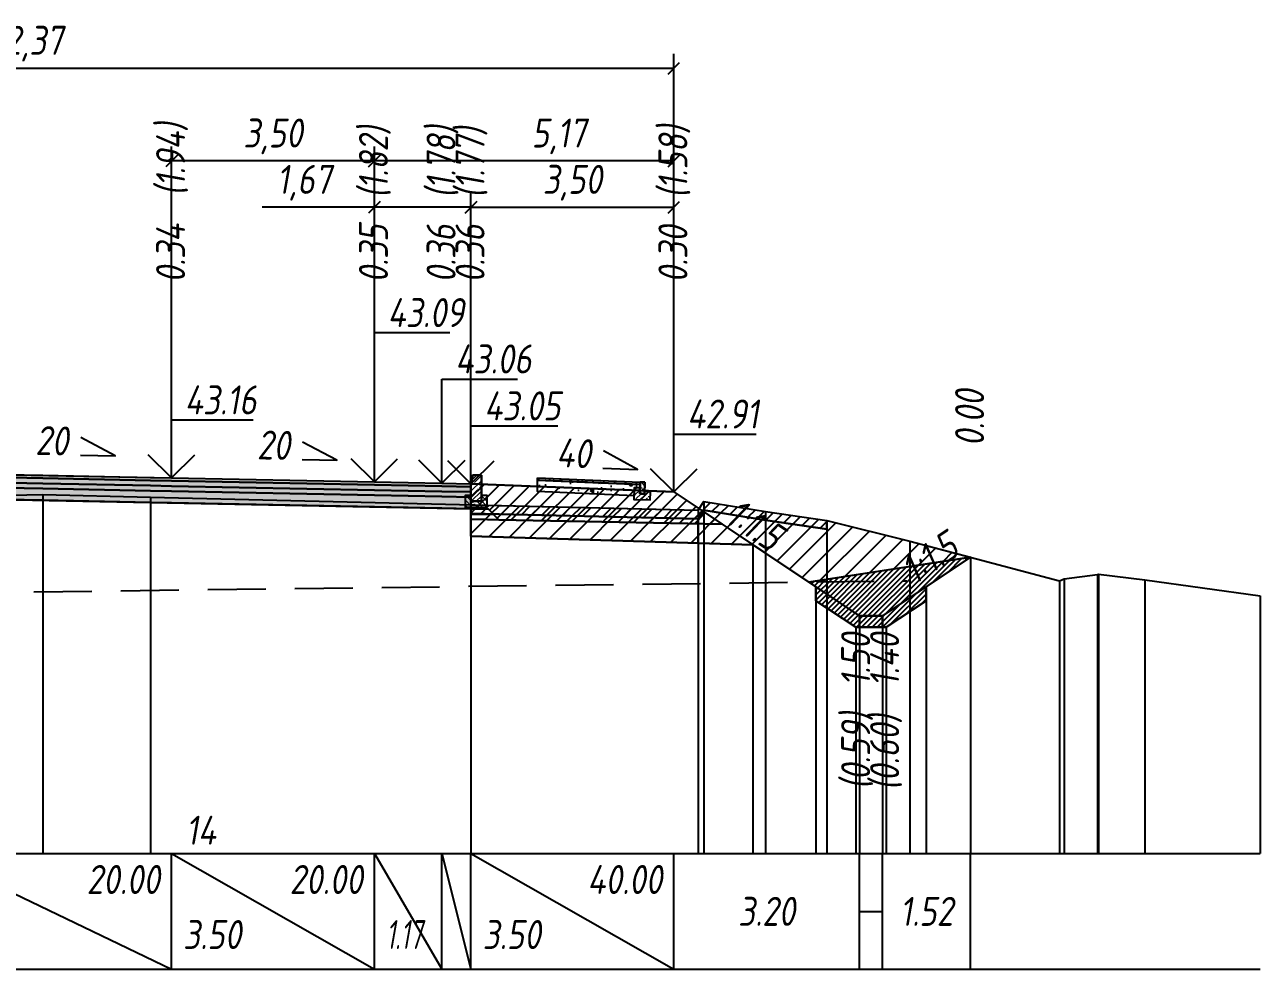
# Model space of a CAD drawing. Extents: x -717 to 1451, y -133302 to 233.
# Drawn here: x -212.3 to -105.7, y -113213.6 to -113132.1 of the extents above; entities that cross this region are included whole.
import ezdxf
from ezdxf.enums import TextEntityAlignment as Align

# ---------------------------------------------------------------- set-up
doc = ezdxf.new("R2010")
doc.units = 0
doc.linetypes.add('штриховая', pattern=[0.75, 0.5, -0.25])
for name, color, linetype in [('Интерполированный поперечник', 2, 'Continuous'), ('КОД_399', 252, 'Continuous'), ('Код_514', 1, 'Continuous'), ('Контур_0', 7, 'Continuous'), ('Контур_2521', 7, 'Continuous'), ('Контур_2564', 7, 'Continuous'), ('Контур_2660', 7, 'Continuous'), ('Контур_2665', 7, 'Continuous'), ('Контур_400', 7, 'Continuous'), ('Контур_508', 7, 'Continuous'), ('Контур_512', 7, 'Continuous'), ('Контур_513', 7, 'Continuous'), ('Контур_818', 7, 'Continuous'), ('Красный поперечник', 1, 'Continuous'), ('Объём_2501', 7, 'Continuous'), ('Объём_2564', 7, 'Continuous'), ('Объём_2650', 7, 'Continuous'), ('Объём_2660', 7, 'Continuous'), ('Объём_2661', 7, 'Continuous'), ('Объём_2663', 7, 'Continuous'), ('Объём_2664', 7, 'Continuous'), ('Объём_2665', 7, 'Continuous'), ('Объём_2666', 7, 'Continuous'), ('Откосы', 7, 'Continuous'), ('Отметки покрытия', 7, 'Continuous'), ('Рабочие отметки', 7, 'Continuous'), ('Рабочие отметки доп.', 7, 'Continuous'), ('Слои выравнивания', 7, 'Continuous'), ('Таблица', 7, 'Continuous'), ('Уклоны проезжей части', 7, 'Continuous'), ('Черный поперечник', 3, 'Continuous')]:
    doc.layers.add(name, color=color, linetype=linetype)
for name, color, linetype, true_color in [('Контур_2540', 2, 'Continuous', 0xffff00), ('Контур_2560', 2, 'Continuous', 0xffff00), ('Контур_2561', 7, 'Continuous', 0xff8040), ('Контур_2562', 3, 'Continuous', 0x00ff00), ('Контур_2563', 7, 'Continuous', 0xff8000), ('Контур_2570', 7, 'Continuous', 0x80ff00), ('Контур_2583', 3, 'Continuous', 0x00ff00), ('Контур_2584', 3, 'Continuous', 0x00ff00), ('Контур_2725', 7, 'Continuous', 0x323232), ('Контур_2736', 4, 'Continuous', 0x00ffff), ('Контур_2737', 4, 'Continuous', 0x00ffff), ('Контур_2738', 4, 'Continuous', 0x00ffff), ('Контур_2739', 4, 'Continuous', 0x00ffff), ('Контур_2741', 4, 'Continuous', 0x00ffff), ('Контур_2742', 4, 'Continuous', 0x00ffff), ('Контур_2743', 4, 'Continuous', 0x00ffff), ('Контур_2744', 7, 'Continuous', 0xa4ffff), ('Контур_2745', 7, 'Continuous', 0xa4ffff), ('Контур_2747', 4, 'Continuous', 0x00ffff), ('Контур_2748', 4, 'Continuous', 0x00ffff), ('Контур_2749', 4, 'Continuous', 0x00ffff), ('Контур_2750', 4, 'Continuous', 0x00ffff), ('Контур_2751', 4, 'Continuous', 0x00ffff), ('Контур_2752', 4, 'Continuous', 0x00ffff), ('Контур_2760', 7, 'Continuous', 0x323232), ('Контур_2761', 7, 'Continuous', 0x323232), ('Контур_2762', 7, 'Continuous', 0x323232), ('Контур_2763', 7, 'Continuous', 0x323232), ('Контур_402', 7, 'Continuous', 0xff6464), ('Контур_703', 4, 'Continuous', 0x00ffff), ('Контур_705', 4, 'Continuous', 0x00ffff), ('Контур_707', 4, 'Continuous', 0x00ffff), ('Контур_720', 131, 'Continuous', 0xaaffff), ('Объём_2520', 7, 'Continuous', 0x80ffff), ('Объём_2540', 2, 'Continuous', 0xffff00), ('Объём_2560', 2, 'Continuous', 0xffff00), ('Объём_2561', 7, 'Continuous', 0xff8040), ('Объём_2562', 3, 'Continuous', 0x00ff00), ('Объём_2563', 7, 'Continuous', 0xff8000), ('Объём_2570', 7, 'Continuous', 0x80ff00), ('Объём_2583', 3, 'Continuous', 0x00ff00), ('Объём_2584', 3, 'Continuous', 0x00ff00), ('Объём_2593', 3, 'Continuous', 0x00ff00), ('Объём_2597', 3, 'Continuous', 0x00ff00), ('Объём_2600', 7, 'Continuous', 0x808000), ('Объём_2620', 2, 'Continuous', 0xffff00), ('Объём_2746', 2, 'Continuous', 0xffff00)]:
    doc.layers.add(name, color=color, linetype=linetype, true_color=true_color)
doc.styles.get("Standard").update_dxf_attribs({"font": 'txt', "height": 2.5})
doc.styles.add('М', font='romand.shx', dxfattribs={"width": 0.8, "oblique": 10, "height": 2.5})
doc.dimstyles.new('ISO-25', dxfattribs={"dimtxt": 2.5, "dimasz": 2.5, "dimexe": 1.25, "dimexo": 0.625, "dimtad": 1, "dimtxsty": 'Standard', "dimcen": 2.5, "dimadec": 0, "dimazin": 0, "dimtfac": 1, "dimtmove": 0, "dimatfit": 3, "dimfxl": 1, "dimarcsym": 0})

# ---------------------------------------------------------------- blocks, each defined once
blk = doc.blocks.new('_Oblique')
at = {"color": 0, "linetype": 'ByBlock', "lineweight": -2}
blk.add_line((-0.5, -0.5), (0.5, 0.5), dxfattribs=at)
blk = doc.blocks.new('*D2328')
at = {"color": 0, "lineweight": -2, "transparency": 16777216}
for p, q in [((-173.84, -113171.19), (-173.84, -113146.64)), ((-156.34, -113171.89), (-156.34, -113146.64)), ((-173.84, -113147.89), (-156.34, -113147.89))]:
    blk.add_line(p, q, dxfattribs=at)
at = {"layer": 'Defpoints', "color": 0, "transparency": 16777216}
for p in [(-156.34, -113147.89), (-173.84, -113171.82), (-156.34, -113172.52)]:
    blk.add_point(p, dxfattribs=at)
at = {"color": 0, "lineweight": -2, "transparency": 16777216, "rotation": 180}
blk.add_blockref('_Oblique', (-173.84, -113147.89), dxfattribs=at)
at = {"color": 0, "lineweight": -2, "transparency": 16777216}
blk.add_blockref('_Oblique', (-156.34, -113147.89), dxfattribs=at)
at = {"color": 0, "transparency": 16777216, "insert": (-165.09, -113145.77), "char_height": 2.5, "width": 9.5833, "attachment_point": 5, "style": 'М'}
blk.add_mtext('3,50', dxfattribs=at)
blk = doc.blocks.new('*D2330')
at = {"color": 0, "lineweight": -2, "transparency": 16777216}
for p, q in [((-182.17, -113171.03), (-182.17, -113146.64)), ((-173.84, -113171.19), (-173.84, -113146.64)), ((-182.17, -113147.89), (-191.85, -113147.89)), ((-173.84, -113147.89), (-182.17, -113147.89))]:
    blk.add_line(p, q, dxfattribs=at)
at = {"layer": 'Defpoints', "color": 0, "transparency": 16777216}
for p in [(-173.84, -113147.89), (-182.17, -113171.65), (-173.84, -113171.82)]:
    blk.add_point(p, dxfattribs=at)
at = {"color": 0, "lineweight": -2, "transparency": 16777216, "rotation": 180}
blk.add_blockref('_Oblique', (-182.17, -113147.89), dxfattribs=at)
at = {"color": 0, "lineweight": -2, "transparency": 16777216}
blk.add_blockref('_Oblique', (-173.84, -113147.89), dxfattribs=at)
at = {"color": 0, "transparency": 16777216, "insert": (-188.22, -113145.77), "char_height": 2.5, "width": 9.1667, "attachment_point": 5, "style": 'М'}
blk.add_mtext('1,67', dxfattribs=at)
blk = doc.blocks.new('*D2332')
at = {"color": 0, "lineweight": -2, "transparency": 16777216}
for p, q in [((-199.67, -113170.68), (-199.67, -113142.64)), ((-182.17, -113171.03), (-182.17, -113142.64)), ((-182.17, -113143.89), (-199.67, -113143.89))]:
    blk.add_line(p, q, dxfattribs=at)
at = {"layer": 'Defpoints', "color": 0, "transparency": 16777216}
for p in [(-199.67, -113143.89), (-199.67, -113171.3), (-182.17, -113171.65)]:
    blk.add_point(p, dxfattribs=at)
at = {"color": 0, "lineweight": -2, "transparency": 16777216, "rotation": 180}
blk.add_blockref('_Oblique', (-199.67, -113143.89), dxfattribs=at)
at = {"color": 0, "lineweight": -2, "transparency": 16777216}
blk.add_blockref('_Oblique', (-182.17, -113143.89), dxfattribs=at)
at = {"color": 0, "transparency": 16777216, "insert": (-190.92, -113141.77), "char_height": 2.5, "width": 9.5833, "attachment_point": 5, "style": 'М'}
blk.add_mtext('3,50', dxfattribs=at)
blk = doc.blocks.new('*D2333')
at = {"color": 0, "lineweight": -2, "transparency": 16777216}
for p, q in [((-182.17, -113171.03), (-182.17, -113142.64)), ((-156.34, -113171.89), (-156.34, -113142.64)), ((-156.34, -113143.89), (-182.17, -113143.89))]:
    blk.add_line(p, q, dxfattribs=at)
at = {"layer": 'Defpoints', "color": 0, "transparency": 16777216}
for p in [(-182.17, -113143.89), (-182.17, -113171.65), (-156.34, -113172.52)]:
    blk.add_point(p, dxfattribs=at)
at = {"color": 0, "lineweight": -2, "transparency": 16777216, "rotation": 180}
blk.add_blockref('_Oblique', (-182.17, -113143.89), dxfattribs=at)
at = {"color": 0, "lineweight": -2, "transparency": 16777216}
blk.add_blockref('_Oblique', (-156.34, -113143.89), dxfattribs=at)
at = {"color": 0, "transparency": 16777216, "insert": (-166.25, -113141.77), "char_height": 2.5, "width": 9.1667, "attachment_point": 5, "style": 'М'}
blk.add_mtext('5,17', dxfattribs=at)
blk = doc.blocks.new('*D2335')
at = {"color": 0, "lineweight": -2, "transparency": 16777216}
for p, q in [((-268.17, -113171.36), (-268.17, -113134.64)), ((-156.34, -113171.89), (-156.34, -113134.64)), ((-268.17, -113135.89), (-156.34, -113135.89))]:
    blk.add_line(p, q, dxfattribs=at)
at = {"layer": 'Defpoints', "color": 0, "transparency": 16777216}
for p in [(-156.34, -113135.89), (-268.17, -113171.98), (-156.34, -113172.52)]:
    blk.add_point(p, dxfattribs=at)
at = {"color": 0, "lineweight": -2, "transparency": 16777216, "rotation": 180}
blk.add_blockref('_Oblique', (-268.17, -113135.89), dxfattribs=at)
at = {"color": 0, "lineweight": -2, "transparency": 16777216}
blk.add_blockref('_Oblique', (-156.34, -113135.89), dxfattribs=at)
at = {"color": 0, "transparency": 16777216, "insert": (-212.26, -113133.77), "char_height": 2.5, "width": 12.5, "attachment_point": 5, "style": 'М'}
blk.add_mtext('22,37', dxfattribs=at)
blk = doc.blocks.new('Тротуар1')
at = {"linetype": 'Continuous', "lineweight": 13}
h = blk.add_hatch(dxfattribs=at)
h.set_pattern_fill('ANSI35', scale=5, angle=90)
h.set_pattern_definition([(135, (-1541.6927, -4801.9416), (-0.88388348, -0.88388348), []), (135, (-1541.6927, -4801.0577), (-0.88388348, -0.88388348), [1.5625, -0.3125, 0, -0.3125])])
h.paths.add_polyline_path([(-16.72, -1.24), (-17.72, -1.24), (-17.72, -2.24), (-18.52, -2.24), (-18.52, -1.85), (-19.52, -1.89), (-19.52, -3.24), (-16.72, -3.24)])
h = blk.add_hatch(dxfattribs=at)
h.set_pattern_fill('ANSI35', scale=5)
h.set_pattern_definition([(45, (-1541.6927, -4800.4416), (-0.88388348, 0.88388348), []), (45, (-1540.8088, -4800.4416), (-0.88388348, 0.88388348), [1.5625, -0.3125, 0, -0.3125])])
h.paths.add_polyline_path([(-17.72, -0.24), (-18.52, -0.24), (-18.52, -2.24), (-17.72, -2.24)])
at = {"linetype": 'Continuous'}
h = blk.add_hatch(dxfattribs=at)
h.set_pattern_fill('ANSI31', color=256, scale=15, angle=45, style=0)
h.set_pattern_definition([(90, (-1932.1888, -4954.235), (-1.875, 3e-16), [])])
h.paths.add_polyline_path([(0, 0), (-17.72, -0.24), (-17.71, -0.63), (-11.04, -0.58), (0, -0.4)])
at = {"layer": 'КОД_399'}
h = blk.add_hatch(dxfattribs=at)
h.set_pattern_fill('AR-CONC', scale=0.7, angle=45, style=0)
h.set_pattern_definition([(95, (-1932.189, -4954.235), (3.860864, 3.2396496), [0.525, -5.775]), (40, (-1932.189, -4954.235), (-4.409945, 3.036377), [0.42, -4.62]), (145.45144, (-1931.867, -4953.965), (-0.549081, 6.2760265), [0.4461813, -4.907995]), (91.1842, (-1933.179, -4953.245), (6.101854, 4.4632964), [0.7875, -8.6625]), (141.63564, (-1932.67, -4952.873), (-0.1953, 9.447982), [0.669272, -7.361996]), (36.18416, (-1933.179, -4953.245), (-0.1953, 9.447982), [0.63, -6.93]), (66, (-1932.4363, -4952.9975), (4.947401, 0.9616773), [0.525, -5.775]), (11, (-1932.4363, -4952.9975), (-2.38496, 4.793659), [0.42, -4.62]), (116.45144, (-1932.024, -4952.9174), (2.562441, 5.7553363), [0.4461813, -4.907995]), (82.5, (-1932.1888, -4954.235), (-1.5875523, 1.7079287), [0, -4.564, 0, -4.69, 0, -4.6375]), (52.5, (-1932.1888, -4954.235), (-0.6501106, 3.2543661), [0, -2.674, 0, -4.459, 0, -1.7675]), (12.5, (-1933.2926, -4955.3388), (2.7539272, 2.5306453), [0, -1.75, 0, -5.46, 0, -7.245]), (2.5, (-1933.7876, -4955.8337), (2.3911299, 3.3821186), [0, -2.275, 0, -3.626, 0, -5.145])])
h.paths.add_polyline_path([(0, -0.4), (-17.71, -0.63), (-17.72, -1.24), (-16.71, -1.24), (-16.72, -2.62), (-0.07, -2.41)])
at = {"linetype": 'Continuous'}
blk.add_lwpolyline([(-17.72, -1.24), (-16.72, -1.24), (-16.72, -3.24), (-19.52, -3.24), (-19.52, -1.89), (-18.52, -1.85)], dxfattribs=at)
at = {"color": 7, "lineweight": 30}
for points in [[(-18.52, -0.24), (-18.52, -2.24), (-17.72, -2.24), (-17.72, -0.24), (-18.52, -0.24)], [(-8.6, -0.53), (0, -0.4)]]:
    blk.add_lwpolyline(points, dxfattribs=at)
for points in [[(0, 0), (-17.72, -0.24), (-17.72, -0.63), (0, -0.4)], [(0, -0.4), (-17.71, -0.63), (-17.72, -1.24), (-16.71, -1.24), (-16.72, -2.62), (-0.07, -2.39)]]:
    blk.add_lwpolyline(points, close=True)
blk = doc.blocks.new('БР100.30.18')
at = {"linetype": 'Continuous', "lineweight": 13}
h = blk.add_hatch(dxfattribs=at)
h.set_pattern_fill('ANSI35', scale=5)
h.set_pattern_definition([(45, (-1504.996, -4799.2297), (-0.88388348, 0.88388348), []), (45, (-1504.1121, -4799.2297), (-0.88388348, 0.88388348), [1.5625, -0.3125, 0, -0.3125])])
h.paths.add_polyline_path([(0.3, 3.47), (1.8, 3.47), (1.8, -1.03), (0, -1.03), (0, 1.97)])
h = blk.add_hatch(dxfattribs=at)
h.set_pattern_fill('ANSI35', scale=5, angle=90)
h.set_pattern_definition([(135, (-1504.996, -4800.7297), (-0.88388348, -0.88388348), []), (135, (-1504.996, -4799.8458), (-0.88388348, -0.88388348), [1.5625, -0.3125, 0, -0.3125])])
h.paths.add_polyline_path([(-1, -0.03), (0, -0.03), (0, -1.03), (1.8, -1.03), (1.8, -0.03), (2.8, -0.03), (2.8, -2.03), (-1, -2.03)])
at = {"color": 7, "lineweight": 30}
blk.add_lwpolyline([(1.8, -1.03), (0, -1.03), (0, 1.97), (0.3, 3.47), (1.8, 3.47)], close=True, dxfattribs=at)
at = {"linetype": 'Continuous'}
blk.add_lwpolyline([(0, -0.03), (-1, -0.03), (-1, -2.03), (2.8, -2.03), (2.8, -0.03), (1.8, -0.03)], dxfattribs=at)

msp = doc.modelspace()

# ---------------------------------------------------------------- hatches: boundary and pattern name
at = {"layer": 'Объём_2563'}
h = msp.add_hatch(dxfattribs=at)
h.set_pattern_fill('ANSI31', color=256, scale=0.3)
h.set_pattern_definition([(45, (-402.3918, 39.3591), (-0.673519209, 0.673519209), [])])
h.paths.add_polyline_path([(-171.423, -113174.854), (-172.341, -113173.935), (-173.841, -113173.905), (-173.841, -113171.755), (-156.341, -113172.455), (-152.166, -113175.239)])
at = {"layer": 'Объём_2570'}
h = msp.add_hatch(dxfattribs=at)
h.set_pattern_fill('ANSI31', color=256, scale=0.2)
h.set_pattern_definition([(45, (-402.3918, 39.35914), (-0.449012806, 0.449012806), [])])
h.paths.add_polyline_path([(-148.424, -113174.879), (-153.748, -113174.028), (-154.248, -113174.778), (-173.841, -113174.31), (-173.841, -113173.56), (-154.248, -113174.028), (-153.748, -113173.278), (-148.424, -113174.129), (-143.138, -113174.924), (-143.138, -113175.674)])
at = {"layer": 'Объём_2600'}
h = msp.add_hatch(dxfattribs=at)
h.set_pattern_fill('ANSI31', color=6, scale=0.4)
h.set_pattern_definition([(45, (-402.3918, 39.3591), (-0.898025612, 0.898025612), [])])
h.paths.add_polyline_path([(-154.248, -113174.778), (-153.748, -113174.028), (-148.424, -113174.879), (-143.138, -113175.674), (-143.138, -113174.924), (-135.981, -113176.694), (-130.748, -113178.078), (-144.69, -113180.223), (-149.523, -113177.001), (-173.841, -113176.271), (-173.841, -113174.31)])
at = {"layer": 'Объём_2620'}
h = msp.add_hatch(dxfattribs=at)
h.set_pattern_fill('ANSI31', color=2, scale=0.1)
h.set_pattern_definition([(45, (-402.3918, 39.35914), (-0.224506403, 0.224506403), [])])
h.paths.add_polyline_path([(-142.567, -113179.896), (-130.748, -113178.078), (-134.578, -113180.631), (-134.578, -113181.833), (-138.025, -113184.131), (-140.631, -113184.131), (-144.078, -113181.833), (-144.078, -113180.631), (-144.69, -113180.223)])
at = {"layer": 'Слои выравнивания'}
for color, points in [(2, [(-220.425, -113170.824), (-210.774, -113171.017), (-201.489, -113171.202), (-199.675, -113171.239), (-182.175, -113171.589), (-176.341, -113171.705), (-173.841, -113171.755), (-173.841, -113172.005), (-176.341, -113171.955), (-182.175, -113171.839), (-199.675, -113171.489), (-201.489, -113171.452), (-210.774, -113171.267), (-220.425, -113171.074)]), (3, [(-220.425, -113171.074), (-210.774, -113171.267), (-201.489, -113171.452), (-199.675, -113171.489), (-182.175, -113171.839), (-176.341, -113171.955), (-173.841, -113172.005), (-173.841, -113172.455), (-176.341, -113172.405), (-182.175, -113172.289), (-199.675, -113171.939), (-201.489, -113171.902), (-210.774, -113171.717), (-220.425, -113171.524)]), (4, [(-220.425, -113171.524), (-210.774, -113171.717), (-201.489, -113171.902), (-199.675, -113171.939), (-182.175, -113172.289), (-176.341, -113172.405), (-173.841, -113172.455), (-173.841, -113172.905), (-176.341, -113172.855), (-182.175, -113172.739), (-199.675, -113172.389), (-201.489, -113172.352), (-210.774, -113172.167), (-220.425, -113171.974)]), (5, [(-220.425, -113171.974), (-210.774, -113172.167), (-201.489, -113172.352), (-199.675, -113172.389), (-182.175, -113172.739), (-176.341, -113172.855), (-173.841, -113172.905), (-173.841, -113173.905), (-176.341, -113173.855), (-182.175, -113173.739), (-199.675, -113173.389), (-201.489, -113173.352), (-210.774, -113173.167), (-220.425, -113172.974)])]:
    msp.add_hatch(color=color, dxfattribs=at).paths.add_polyline_path(points)

# ---------------------------------------------------------------- linework, layer by layer
at = {"layer": 'Интерполированный поперечник', "linetype": 'штриховая', "ltscale": 10, "flags": 128}
msp.add_lwpolyline([(-279.036, -113181.924), (-136.229, -113180.116)], dxfattribs=at)
at = {"layer": 'Код_514'}
for p, q in [((-220.425, -113203.641), (-199.675, -113213.641)), ((-199.675, -113213.641), (-199.675, -113203.641)), ((-199.675, -113203.641), (-182.175, -113213.641)), ((-182.175, -113213.641), (-182.175, -113203.641)), ((-182.175, -113203.641), (-176.341, -113213.641)), ((-176.341, -113213.641), (-176.341, -113203.641)), ((-176.341, -113203.641), (-173.841, -113213.641)), ((-173.841, -113213.641), (-173.841, -113203.641)), ((-173.841, -113203.641), (-156.341, -113213.641)), ((-156.341, -113213.641), (-156.341, -113203.641)), ((-140.328, -113213.641), (-140.328, -113203.641)), ((-138.328, -113213.641), (-138.328, -113203.641)), ((-130.748, -113213.641), (-130.748, -113203.641)), ((-140.328, -113208.641), (-138.328, -113208.641))]:
    msp.add_line(p, q, dxfattribs=at)
at = {"layer": 'Контур_0', "flags": 128}
for points in [[(-156.341, -113172.455), (-144.69, -113180.223), (-144.69, -113180.223), (-144.69, -113180.223), (-144.69, -113180.223), (-144.69, -113180.223), (-144.69, -113180.223), (-144.69, -113180.223), (-144.69, -113180.223), (-144.69, -113180.223), (-144.69, -113180.223), (-144.69, -113180.223), (-144.69, -113180.223), (-144.69, -113180.223), (-144.69, -113180.223), (-140.328, -113183.131)], [(-156.341, -113172.455), (-144.69, -113180.223), (-144.69, -113180.223), (-144.69, -113180.223), (-144.69, -113180.223), (-144.69, -113180.223), (-144.69, -113180.223), (-144.69, -113180.223), (-144.69, -113180.223), (-144.69, -113180.223), (-144.69, -113180.223), (-144.69, -113180.223), (-144.69, -113180.223), (-144.69, -113180.223), (-144.69, -113180.223), (-140.328, -113183.131), (-138.328, -113183.131), (-130.748, -113178.078), (-130.748, -113178.078), (-130.748, -113178.078), (-130.748, -113178.078), (-130.748, -113178.078), (-130.748, -113178.078), (-130.748, -113178.078), (-130.748, -113178.078), (-130.748, -113178.078), (-130.748, -113178.078), (-130.748, -113178.078), (-130.748, -113178.078), (-130.748, -113178.078)], [(-173.841, -113174.805), (-173.841, -113173.905), (-172.341, -113173.935), (-171.423, -113174.854), (-173.841, -113174.805), (-173.841, -113174.805)], [(-173.841, -113173.905), (-172.341, -113173.935), (-171.423, -113174.854), (-152.166, -113175.239)]]:
    msp.add_lwpolyline(points, dxfattribs=at)
at = {"layer": 'Контур_2521', "color": 250, "flags": 128}
msp.add_lwpolyline([(-173.841, -113174.355), (-171.882, -113174.394)], dxfattribs=at)
at = {"layer": 'Контур_2540', "flags": 128}
msp.add_lwpolyline([(-173.841, -113174.805), (-152.166, -113175.239), (-149.523, -113177.001), (-173.841, -113176.271), (-173.841, -113174.805), (-173.841, -113174.805)], dxfattribs=at)
at = {"layer": 'Контур_2560', "flags": 128}
msp.add_lwpolyline([(-173.841, -113171.755), (-156.341, -113172.455), (-156.341, -113172.455), (-156.341, -113172.455)], dxfattribs=at)
at = {"layer": 'Контур_2561', "flags": 128}
msp.add_lwpolyline([(-173.841, -113171.755), (-173.841, -113171.755), (-156.341, -113172.455), (-156.341, -113172.455), (-173.841, -113171.755)], dxfattribs=at)
at = {"layer": 'Контур_2562', "flags": 128}
msp.add_lwpolyline([(-156.341, -113172.455), (-156.341, -113172.455), (-156.341, -113172.455), (-156.341, -113172.455), (-156.341, -113172.455)], dxfattribs=at)
at = {"layer": 'Контур_2563', "flags": 128}
msp.add_lwpolyline([(-171.423, -113174.854), (-172.341, -113173.935), (-173.841, -113173.905), (-173.841, -113171.755), (-156.341, -113172.455), (-152.166, -113175.239), (-171.423, -113174.854), (-171.423, -113174.854)], dxfattribs=at)
at = {"layer": 'Контур_2564', "flags": 128}
msp.add_lwpolyline([(-173.841, -113171.755), (-156.341, -113172.455)], dxfattribs=at)
at = {"layer": 'Контур_2570', "flags": 128}
msp.add_lwpolyline([(-173.841, -113174.31), (-154.248, -113174.778), (-153.748, -113174.028), (-148.424, -113174.879), (-143.138, -113175.674), (-143.138, -113174.924), (-135.981, -113176.694), (-123.069, -113180.108), (-122.656, -113179.938), (-119.788, -113179.581), (-119.712, -113179.551), (-115.705, -113180.028), (-105.748, -113181.424)], dxfattribs=at)
at = {"layer": 'Контур_2583', "flags": 128}
for points in [[(-140.328, -113183.131), (-144.078, -113180.631), (-144.078, -113181.833), (-140.631, -113184.131), (-140.328, -113184.131), (-140.328, -113183.131)], [(-134.578, -113181.833), (-134.578, -113180.631), (-138.328, -113183.131), (-138.328, -113184.131), (-138.025, -113184.131), (-134.578, -113181.833)]]:
    msp.add_lwpolyline(points, dxfattribs=at)
at = {"layer": 'Контур_2584', "flags": 128}
msp.add_lwpolyline([(-140.328, -113183.131), (-140.328, -113184.131), (-138.328, -113184.131), (-138.328, -113183.131), (-140.328, -113183.131)], dxfattribs=at)
at = {"layer": 'Контур_2660', "flags": 128}
msp.add_lwpolyline([(-173.841, -113176.271), (-149.523, -113177.001)], dxfattribs=at)
at = {"layer": 'Контур_2665', "flags": 128}
msp.add_lwpolyline([(-156.341, -113172.455), (-156.341, -113172.455)], dxfattribs=at)
at = {"layer": 'Контур_2725', "flags": 128}
msp.add_lwpolyline([(-261.097, -113173.837), (-258.675, -113173.789), (-255.849, -113173.732), (-255.849, -113173.692), (-252.302, -113173.611), (-241.175, -113173.389), (-220.425, -113172.974), (-210.774, -113173.167), (-201.489, -113173.352), (-199.675, -113173.389), (-182.175, -113173.739), (-176.341, -113173.855), (-173.841, -113173.905)], dxfattribs=at)
at = {"layer": 'Контур_2736', "flags": 128}
for points in [[(-156.341, -113172.455), (-144.69, -113180.223)], [(-144.69, -113180.223), (-140.328, -113183.131)]]:
    msp.add_lwpolyline(points, dxfattribs=at)
at = {"layer": 'Контур_2737', "flags": 128}
msp.add_lwpolyline([(-144.69, -113180.223), (-144.69, -113180.223)], dxfattribs=at)
at = {"layer": 'Контур_2738', "flags": 128}
msp.add_lwpolyline([(-144.69, -113180.223), (-144.69, -113180.223)], dxfattribs=at)
at = {"layer": 'Контур_2739', "flags": 128}
msp.add_lwpolyline([(-144.69, -113180.223), (-144.69, -113180.223)], dxfattribs=at)
at = {"layer": 'Контур_2741', "flags": 128}
msp.add_lwpolyline([(-130.748, -113178.078), (-130.748, -113178.078)], dxfattribs=at)
at = {"layer": 'Контур_2742', "flags": 128}
msp.add_lwpolyline([(-130.748, -113178.078), (-130.748, -113178.078)], dxfattribs=at)
at = {"layer": 'Контур_2743', "flags": 128}
msp.add_lwpolyline([(-130.748, -113178.078), (-130.748, -113178.078)], dxfattribs=at)
at = {"layer": 'Контур_2744', "flags": 128}
msp.add_lwpolyline([(-130.748, -113178.078), (-130.748, -113178.078)], dxfattribs=at)
msp.add_lwpolyline([(-130.748, -113178.078), (-130.748, -113178.078)], dxfattribs=at)
msp.add_lwpolyline([(-130.748, -113178.078), (-130.748, -113178.078)], dxfattribs=at)
msp.add_lwpolyline([(-130.748, -113178.078), (-130.748, -113178.078)], dxfattribs=at)
msp.add_lwpolyline([(-130.748, -113178.078), (-130.748, -113178.078)], dxfattribs=at)
msp.add_lwpolyline([(-130.748, -113178.078), (-130.748, -113178.078)], dxfattribs=at)
at = {"layer": 'Контур_2745', "flags": 128}
msp.add_lwpolyline([(-144.69, -113180.223), (-144.69, -113180.223)], dxfattribs=at)
msp.add_lwpolyline([(-144.69, -113180.223), (-144.69, -113180.223)], dxfattribs=at)
msp.add_lwpolyline([(-144.69, -113180.223), (-144.69, -113180.223)], dxfattribs=at)
msp.add_lwpolyline([(-144.69, -113180.223), (-144.69, -113180.223)], dxfattribs=at)
msp.add_lwpolyline([(-144.69, -113180.223), (-144.69, -113180.223)], dxfattribs=at)
msp.add_lwpolyline([(-144.69, -113180.223), (-144.69, -113180.223)], dxfattribs=at)
at = {"layer": 'Контур_2747', "flags": 128}
msp.add_lwpolyline([(-144.69, -113180.223), (-144.69, -113180.223)], dxfattribs=at)
at = {"layer": 'Контур_2748', "flags": 128}
msp.add_lwpolyline([(-144.69, -113180.223), (-144.69, -113180.223)], dxfattribs=at)
at = {"layer": 'Контур_2749', "flags": 128}
msp.add_lwpolyline([(-144.69, -113180.223), (-144.69, -113180.223)], dxfattribs=at)
at = {"layer": 'Контур_2750', "flags": 128}
msp.add_lwpolyline([(-130.748, -113178.078), (-130.748, -113178.078)], dxfattribs=at)
at = {"layer": 'Контур_2751', "flags": 128}
msp.add_lwpolyline([(-130.748, -113178.078), (-130.748, -113178.078)], dxfattribs=at)
at = {"layer": 'Контур_2752', "flags": 128}
msp.add_lwpolyline([(-130.748, -113178.078), (-130.748, -113178.078)], dxfattribs=at)
at = {"layer": 'Контур_2760', "flags": 128}
msp.add_lwpolyline([(-261.097, -113171.637), (-258.675, -113171.589), (-255.849, -113171.532), (-252.302, -113171.461), (-241.175, -113171.239), (-220.425, -113170.824), (-210.774, -113171.017), (-201.489, -113171.202), (-199.675, -113171.239), (-182.175, -113171.589), (-176.341, -113171.705), (-173.841, -113171.755)], dxfattribs=at)
at = {"layer": 'Контур_2761', "flags": 128}
msp.add_lwpolyline([(-261.097, -113171.887), (-258.675, -113171.839), (-255.849, -113171.782), (-252.302, -113171.711), (-241.175, -113171.489), (-220.425, -113171.074), (-210.774, -113171.267), (-201.489, -113171.452), (-199.675, -113171.489), (-182.175, -113171.839), (-176.341, -113171.955), (-173.841, -113172.005)], dxfattribs=at)
at = {"layer": 'Контур_2762', "flags": 128}
msp.add_lwpolyline([(-261.097, -113172.337), (-258.675, -113172.289), (-255.849, -113172.232), (-252.302, -113172.161), (-241.175, -113171.939), (-220.425, -113171.524), (-210.774, -113171.717), (-201.489, -113171.902), (-199.675, -113171.939), (-182.175, -113172.289), (-176.341, -113172.405), (-173.841, -113172.455)], dxfattribs=at)
at = {"layer": 'Контур_2763', "flags": 128}
msp.add_lwpolyline([(-261.097, -113172.787), (-258.675, -113172.739), (-255.849, -113172.682), (-252.302, -113172.611), (-241.175, -113172.389), (-220.425, -113171.974), (-210.774, -113172.167), (-201.489, -113172.352), (-199.675, -113172.389), (-182.175, -113172.739), (-176.341, -113172.855), (-173.841, -113172.905)], dxfattribs=at)
at = {"layer": 'Контур_400', "flags": 128}
msp.add_lwpolyline([(-220.425, -113170.824), (-199.675, -113171.239), (-182.175, -113171.589), (-182.175, -113171.589), (-182.175, -113171.589), (-182.175, -113171.589), (-182.175, -113171.589), (-176.341, -113171.705), (-173.841, -113171.755)], dxfattribs=at)
at = {"layer": 'Контур_402', "flags": 128}
msp.add_lwpolyline([(-275.066, -113176.513), (-261.097, -113176.094), (-261.097, -113173.837), (-255.849, -113173.732), (-255.849, -113173.692), (-252.302, -113173.611), (-220.425, -113172.974), (-173.841, -113173.905), (-173.841, -113176.271), (-149.523, -113177.001)], dxfattribs=at)
at = {"layer": 'Контур_508', "flags": 128}
msp.add_lwpolyline([(-297.392, -113177.218), (-287.758, -113183.641), (-285.758, -113183.641), (-275.066, -113176.513), (-261.097, -113176.094), (-261.097, -113173.837), (-255.849, -113173.732), (-255.849, -113173.692), (-252.302, -113173.611), (-220.425, -113172.974), (-173.841, -113173.905), (-173.841, -113176.271), (-149.523, -113177.001), (-144.078, -113180.631), (-144.078, -113181.833), (-140.631, -113184.131), (-140.328, -113184.131), (-138.328, -113184.131), (-138.025, -113184.131), (-134.578, -113181.833), (-134.578, -113180.631), (-130.748, -113178.078)], dxfattribs=at)
at = {"layer": 'Контур_512', "flags": 128}
msp.add_lwpolyline([(-173.841, -113176.271), (-149.523, -113177.001), (-144.078, -113180.631), (-144.078, -113181.833), (-140.631, -113184.131), (-140.328, -113184.131), (-138.328, -113184.131), (-138.025, -113184.131), (-134.578, -113181.833), (-134.578, -113180.631), (-130.748, -113178.078)], dxfattribs=at)
at = {"layer": 'Контур_513', "flags": 128}
msp.add_lwpolyline([(-297.392, -113177.218), (-287.758, -113183.641), (-285.758, -113183.641), (-275.066, -113176.513), (-261.097, -113176.094), (-261.097, -113173.837), (-255.849, -113173.732), (-255.849, -113173.692), (-252.302, -113173.611), (-220.425, -113172.974), (-173.841, -113173.905), (-173.841, -113176.271), (-149.523, -113177.001), (-144.078, -113180.631), (-144.078, -113181.833), (-140.631, -113184.131), (-140.328, -113184.131), (-138.328, -113184.131), (-138.025, -113184.131), (-134.578, -113181.833), (-134.578, -113180.631), (-130.748, -113178.078)], dxfattribs=at)
at = {"layer": 'Контур_703', "flags": 128}
msp.add_lwpolyline([(-156.341, -113172.455), (-144.69, -113180.223)], dxfattribs=at)
at = {"layer": 'Контур_705', "flags": 128}
msp.add_lwpolyline([(-144.69, -113180.223), (-144.69, -113180.223)], dxfattribs=at)
at = {"layer": 'Контур_707', "flags": 128}
msp.add_lwpolyline([(-138.328, -113183.131), (-130.748, -113178.078)], dxfattribs=at)
at = {"layer": 'Контур_720', "flags": 128}
msp.add_lwpolyline([(-140.328, -113183.131), (-138.328, -113183.131)], dxfattribs=at)
at = {"layer": 'Контур_818', "flags": 128}
msp.add_lwpolyline([(-173.841, -113174.31), (-154.248, -113174.778), (-153.748, -113174.028), (-148.424, -113174.879), (-143.138, -113175.674), (-143.138, -113174.924), (-135.981, -113176.694), (-130.748, -113178.078)], dxfattribs=at)
at = {"layer": 'Красный поперечник'}
for p, q in [((-220.425, -113170.824), (-199.675, -113171.239)), ((-199.675, -113171.239), (-182.175, -113171.589)), ((-182.175, -113171.589), (-176.341, -113171.705)), ((-176.341, -113171.705), (-173.841, -113171.755)), ((-173.841, -113171.755), (-156.341, -113172.455)), ((-173.841, -113176.271), (-173.841, -113203.641)), ((-149.523, -113177.001), (-149.523, -113203.641)), ((-138.328, -113183.131), (-130.748, -113178.078)), ((-130.748, -113178.078), (-130.748, -113203.641)), ((-144.078, -113180.631), (-144.078, -113203.641)), ((-134.578, -113180.631), (-134.578, -113203.641)), ((-144.078, -113181.833), (-144.078, -113203.641)), ((-134.578, -113181.833), (-134.578, -113203.641)), ((-140.328, -113183.131), (-138.328, -113183.131)), ((-140.631, -113184.131), (-140.631, -113203.641)), ((-140.328, -113184.131), (-140.328, -113203.641)), ((-138.328, -113184.131), (-138.328, -113203.641)), ((-138.025, -113184.131), (-138.025, -113203.641))]:
    msp.add_line(p, q, dxfattribs=at)
at = {"layer": 'Объём_2501', "flags": 128}
msp.add_lwpolyline([(-220.425, -113170.824), (-199.675, -113171.239), (-182.175, -113171.589), (-182.175, -113171.589), (-182.175, -113171.589), (-182.175, -113171.589), (-182.175, -113171.589), (-176.341, -113171.705), (-173.841, -113171.755)], dxfattribs=at)
at = {"layer": 'Объём_2520', "color": 250, "flags": 128}
msp.add_lwpolyline([(-173.841, -113174.805), (-173.841, -113173.905), (-172.341, -113173.935), (-171.423, -113174.854), (-173.841, -113174.805), (-173.841, -113174.805)], dxfattribs=at)
at = {"layer": 'Объём_2540', "flags": 128}
msp.add_lwpolyline([(-173.841, -113174.805), (-152.166, -113175.239), (-149.523, -113177.001), (-173.841, -113176.271), (-173.841, -113174.805), (-173.841, -113174.805)], dxfattribs=at)
at = {"layer": 'Объём_2560', "flags": 128}
msp.add_lwpolyline([(-173.841, -113171.755), (-156.341, -113172.455), (-156.341, -113172.455), (-156.341, -113172.455)], dxfattribs=at)
at = {"layer": 'Объём_2561', "flags": 128}
msp.add_lwpolyline([(-173.841, -113171.755), (-173.841, -113171.755), (-156.341, -113172.455), (-156.341, -113172.455), (-173.841, -113171.755)], dxfattribs=at)
at = {"layer": 'Объём_2562', "flags": 128}
msp.add_lwpolyline([(-156.341, -113172.455), (-156.341, -113172.455), (-156.341, -113172.455), (-156.341, -113172.455), (-156.341, -113172.455)], dxfattribs=at)
at = {"layer": 'Объём_2563', "color": 250, "flags": 128}
msp.add_lwpolyline([(-171.423, -113174.854), (-172.341, -113173.935), (-173.841, -113173.905), (-173.841, -113171.755), (-156.341, -113172.455), (-152.166, -113175.239), (-171.423, -113174.854), (-171.423, -113174.854)], dxfattribs=at)
at = {"layer": 'Объём_2564', "flags": 128}
msp.add_lwpolyline([(-173.841, -113171.755), (-156.341, -113172.455)], dxfattribs=at)
at = {"layer": 'Объём_2570', "flags": 128}
msp.add_lwpolyline([(-148.424, -113174.879), (-153.748, -113174.028), (-154.248, -113174.778), (-173.841, -113174.31), (-173.841, -113174.31), (-173.841, -113174.31), (-173.841, -113173.56), (-173.841, -113173.56), (-173.841, -113173.56), (-154.248, -113174.028), (-153.748, -113173.278), (-148.424, -113174.129), (-143.138, -113174.924), (-143.138, -113175.674), (-148.424, -113174.879), (-148.424, -113174.879)], dxfattribs=at)
at = {"layer": 'Объём_2583', "flags": 128}
for points in [[(-140.328, -113183.131), (-144.078, -113180.631), (-144.078, -113181.833), (-140.631, -113184.131), (-140.328, -113184.131), (-140.328, -113183.131)], [(-134.578, -113181.833), (-134.578, -113180.631), (-138.328, -113183.131), (-138.328, -113184.131), (-138.025, -113184.131), (-134.578, -113181.833)]]:
    msp.add_lwpolyline(points, dxfattribs=at)
at = {"layer": 'Объём_2584', "flags": 128}
msp.add_lwpolyline([(-140.328, -113183.131), (-140.328, -113184.131), (-138.328, -113184.131), (-138.328, -113183.131), (-140.328, -113183.131)], dxfattribs=at)
at = {"layer": 'Объём_2593', "flags": 128}
for points in [[(-144.078, -113180.631), (-140.328, -113183.131)], [(-138.328, -113183.131), (-134.578, -113180.631)]]:
    msp.add_lwpolyline(points, dxfattribs=at)
at = {"layer": 'Объём_2597', "flags": 128}
msp.add_lwpolyline([(-140.328, -113183.131), (-138.328, -113183.131)], dxfattribs=at)
at = {"layer": 'Объём_2620', "flags": 128}
msp.add_lwpolyline([(-142.567, -113179.896), (-130.748, -113178.078), (-134.578, -113180.631), (-134.578, -113181.833), (-138.025, -113184.131), (-140.631, -113184.131), (-144.078, -113181.833), (-144.078, -113180.631), (-144.69, -113180.223), (-142.567, -113179.896), (-142.567, -113179.896)], dxfattribs=at)
at = {"layer": 'Объём_2650', "color": 6, "flags": 128}
msp.add_lwpolyline([(-154.248, -113174.778), (-153.748, -113174.028), (-148.424, -113174.879), (-143.138, -113175.674), (-143.138, -113174.924), (-135.981, -113176.694), (-130.748, -113178.078), (-144.69, -113180.223), (-149.523, -113177.001), (-173.841, -113176.271), (-173.841, -113174.31), (-154.248, -113174.778), (-154.248, -113174.778)], dxfattribs=at)
at = {"layer": 'Объём_2660', "flags": 128}
msp.add_lwpolyline([(-173.841, -113176.271), (-149.523, -113177.001)], dxfattribs=at)
at = {"layer": 'Объём_2661', "flags": 128}
msp.add_lwpolyline([(-156.341, -113172.455), (-144.69, -113180.223)], dxfattribs=at)
at = {"layer": 'Объём_2663', "flags": 128}
for points in [[(-138.328, -113183.131), (-130.748, -113178.078)], [(-144.69, -113180.223), (-140.328, -113183.131)]]:
    msp.add_lwpolyline(points, dxfattribs=at)
at = {"layer": 'Объём_2664', "flags": 128}
msp.add_lwpolyline([(-140.328, -113183.131), (-138.328, -113183.131)], dxfattribs=at)
at = {"layer": 'Объём_2665', "flags": 128}
msp.add_lwpolyline([(-156.341, -113172.455), (-156.341, -113172.455)], dxfattribs=at)
at = {"layer": 'Объём_2666', "flags": 128}
msp.add_lwpolyline([(-156.341, -113172.455), (-144.69, -113180.223)], dxfattribs=at)
at = {"layer": 'Объём_2746', "flags": 128}
for points in [[(-154.248, -113176.859), (-154.248, -113174.778), (-153.82, -113174.136), (-149.523, -113177.001), (-154.248, -113176.859), (-154.248, -113176.859)], [(-138.025, -113184.131), (-140.631, -113184.131), (-144.078, -113181.833), (-144.078, -113180.631), (-140.328, -113183.131), (-138.328, -113183.131), (-134.578, -113180.631), (-134.578, -113181.833), (-138.025, -113184.131), (-138.025, -113184.131)]]:
    msp.add_lwpolyline(points, dxfattribs=at)
at = {"layer": 'Откосы', "color": 1, "flags": 128}
for points in [[(-207.536, -113169.264), (-204.537, -113169.324), (-207.506, -113167.765)], [(-188.411, -113169.647), (-185.412, -113169.707), (-188.381, -113168.147)], [(-162.46, -113170.39), (-159.462, -113170.51), (-162.4, -113168.891)]]:
    msp.add_lwpolyline(points, dxfattribs=at)
at = {"layer": 'Отметки покрытия', "color": 1}
for p, q in [((-182.175, -113171.589), (-182.175, -113158.705)), ((-182.175, -113158.705), (-175.675, -113158.705)), ((-176.341, -113171.705), (-176.341, -113162.705)), ((-176.341, -113162.705), (-169.841, -113162.705)), ((-199.675, -113171.239), (-199.675, -113166.239)), ((-199.675, -113166.239), (-192.625, -113166.239)), ((-173.841, -113171.755), (-173.841, -113166.755)), ((-173.841, -113166.755), (-166.341, -113166.755)), ((-156.341, -113172.455), (-156.341, -113167.455)), ((-156.341, -113167.455), (-149.241, -113167.455)), ((-199.675, -113171.239), (-201.675, -113169.239)), ((-199.675, -113171.239), (-197.675, -113169.239)), ((-182.175, -113171.589), (-184.175, -113169.589)), ((-182.175, -113171.589), (-180.175, -113169.589)), ((-176.341, -113171.705), (-178.341, -113169.705)), ((-176.341, -113171.705), (-174.341, -113169.705)), ((-173.841, -113171.755), (-175.841, -113169.755)), ((-173.841, -113171.755), (-171.841, -113169.755)), ((-156.341, -113172.455), (-158.341, -113170.455)), ((-156.341, -113172.455), (-154.341, -113170.455))]:
    msp.add_line(p, q, dxfattribs=at)
at = {"layer": 'Слои выравнивания'}
msp.add_line((-173.841, -113171.755), (-173.841, -113203.641), dxfattribs=at)
at = {"layer": 'Слои выравнивания', "color": 2, "flags": 128}
msp.add_lwpolyline([(-220.425, -113170.824), (-210.774, -113171.017), (-201.489, -113171.202), (-199.675, -113171.239), (-182.175, -113171.589), (-176.341, -113171.705), (-173.841, -113171.755), (-173.841, -113172.005), (-176.341, -113171.955), (-182.175, -113171.839), (-199.675, -113171.489), (-201.489, -113171.452), (-210.774, -113171.267), (-220.425, -113171.074)], close=True, dxfattribs=at)
at = {"layer": 'Слои выравнивания', "color": 3, "flags": 128}
msp.add_lwpolyline([(-220.425, -113171.074), (-210.774, -113171.267), (-201.489, -113171.452), (-199.675, -113171.489), (-182.175, -113171.839), (-176.341, -113171.955), (-173.841, -113172.005), (-173.841, -113172.455), (-176.341, -113172.405), (-182.175, -113172.289), (-199.675, -113171.939), (-201.489, -113171.902), (-210.774, -113171.717), (-220.425, -113171.524)], close=True, dxfattribs=at)
at = {"layer": 'Слои выравнивания', "color": 4, "flags": 128}
msp.add_lwpolyline([(-220.425, -113171.524), (-210.774, -113171.717), (-201.489, -113171.902), (-199.675, -113171.939), (-182.175, -113172.289), (-176.341, -113172.405), (-173.841, -113172.455), (-173.841, -113172.905), (-176.341, -113172.855), (-182.175, -113172.739), (-199.675, -113172.389), (-201.489, -113172.352), (-210.774, -113172.167), (-220.425, -113171.974)], close=True, dxfattribs=at)
at = {"layer": 'Слои выравнивания', "color": 5, "flags": 128}
msp.add_lwpolyline([(-220.425, -113171.974), (-210.774, -113172.167), (-201.489, -113172.352), (-199.675, -113172.389), (-182.175, -113172.739), (-176.341, -113172.855), (-173.841, -113172.905), (-173.841, -113173.905), (-176.341, -113173.855), (-182.175, -113173.739), (-199.675, -113173.389), (-201.489, -113173.352), (-210.774, -113173.167), (-220.425, -113172.974)], close=True, dxfattribs=at)
at = {"layer": 'Таблица'}
for p, q in [((-322.392, -113203.641), (-105.748, -113203.641)), ((-322.392, -113213.641), (-105.748, -113213.641))]:
    msp.add_line(p, q, dxfattribs=at)
at = {"layer": 'Черный поперечник', "color": 7}
for p, q in [((-210.774, -113172.665), (-210.774, -113203.641)), ((-201.489, -113172.9), (-201.489, -113203.641)), ((-154.248, -113174.028), (-154.248, -113203.641)), ((-153.748, -113173.278), (-153.748, -113203.641)), ((-148.424, -113174.129), (-148.424, -113203.641)), ((-143.138, -113174.924), (-143.138, -113203.641)), ((-135.981, -113176.694), (-135.981, -113203.641)), ((-119.788, -113179.581), (-119.788, -113203.641)), ((-119.712, -113179.551), (-119.712, -113203.641)), ((-123.069, -113180.108), (-123.069, -113203.641)), ((-122.656, -113179.938), (-122.656, -113203.641)), ((-115.705, -113180.028), (-115.705, -113203.641)), ((-105.748, -113181.424), (-105.748, -113203.641))]:
    msp.add_line(p, q, dxfattribs=at)
at = {"layer": 'Черный поперечник', "flags": 128}
msp.add_lwpolyline([(-220.425, -113172.885), (-210.774, -113172.665), (-201.489, -113172.9), (-154.248, -113174.028), (-153.748, -113173.278), (-148.424, -113174.129), (-143.138, -113174.924), (-135.981, -113176.694), (-123.069, -113180.108), (-122.656, -113179.938), (-119.788, -113179.581), (-119.712, -113179.551), (-115.705, -113180.028), (-105.748, -113181.424)], dxfattribs=at)

# ---------------------------------------------------------------- block references
at = {"lineweight": 18, "xscale": 0.5, "yscale": 0.5, "zscale": 0.5, "rotation": 359.9444632229611}
msp.add_blockref('БР100.30.18', (-173.842, -113172.739), dxfattribs=at)
at = {"xscale": -0.499999999999998, "yscale": 0.4999999999999997, "zscale": 0.4999999999999997, "rotation": 358.2855609405552}
msp.add_blockref('Тротуар1', (-168.091, -113171.224), dxfattribs=at)

# ---------------------------------------------------------------- texts
at = {"layer": 'Код_514', "style": 'М', "oblique": 10, "width": 0.8}
for s, p in [('20.00', (-200.675, -113204.641)), ('20.00', (-183.175, -113204.641)), ('40.00', (-157.341, -113204.641))]:
    msp.add_text(s, height=2.5, dxfattribs=at).set_placement(p, align=Align.TOP_RIGHT)
for s, p in [('3.20', (-148.335, -113208.641)), ('1.52', (-134.538, -113208.641))]:
    msp.add_text(s, height=2.5, dxfattribs=at).set_placement(p, align=Align.MIDDLE_CENTER)
at = {"layer": 'Код_514', "style": 'М', "oblique": 10}
for s, width, p in [('3.50', 0.8, (-198.675, -113212.641)), ('1.17', 0.6, (-181.175, -113212.641)), ('3.50', 0.8, (-172.841, -113212.641))]:
    msp.add_text(s, height=2.5, dxfattribs=dict(at, width=width)).set_placement(p, align=Align.BOTTOM_LEFT)
at = {"layer": 'Отметки покрытия', "color": 1, "style": 'М', "oblique": 10, "width": 0.8}
for s, p in [('43.09', (-181.034, -113158.974)), ('43.06', (-175.2, -113162.974)), ('43.16', (-198.534, -113166.507)), ('43.05', (-172.7, -113167.024)), ('42.91', (-155.2, -113167.724))]:
    msp.add_text(s, height=2.5, dxfattribs=at).set_placement(p, align=Align.BOTTOM_LEFT)
at = {"layer": 'Рабочие отметки', "color": 1, "style": 'М', "oblique": 10, "width": 0.8}
for s, p in [('0.34', (-199.753, -113154.389)), ('0.35', (-182.253, -113154.389)), ('0.36', (-176.419, -113154.389)), ('0.36', (-173.919, -113154.389)), ('0.30', (-156.419, -113154.389)), ('0.00', (-130.826, -113168.509))]:
    msp.add_text(s, height=2.5, rotation=90, dxfattribs=at).set_placement(p, align=Align.MIDDLE_LEFT)
for s, p in [('1.50', (-140.656, -113184.608)), ('1.40', (-138.156, -113184.608))]:
    msp.add_text(s, height=2.5, rotation=90, dxfattribs=at).set_placement(p, align=Align.MIDDLE_RIGHT)
at = {"layer": 'Рабочие отметки доп.', "color": 1, "style": 'М', "oblique": 10, "width": 0.8}
for s, p in [('(1.94)', (-199.753, -113146.889)), ('(1.82)', (-182.253, -113147.089)), ('(1.78)', (-176.419, -113147.089)), ('(1.77)', (-173.919, -113147.089)), ('(1.58)', (-156.419, -113147.089))]:
    msp.add_text(s, height=2.5, rotation=90, dxfattribs=at).set_placement(p, align=Align.MIDDLE_LEFT)
for s, p in [('(0.59)', (-140.656, -113191.458)), ('(0.60)', (-138.156, -113191.658))]:
    msp.add_text(s, height=2.5, rotation=90, dxfattribs=at).set_placement(p, align=Align.MIDDLE_RIGHT)
at = {"layer": 'Слои выравнивания', "style": 'М', "oblique": 10, "width": 0.8}
msp.add_text('14', height=2.5, dxfattribs=at).set_placement((-197.133, -113203.641), align=Align.BOTTOM_CENTER)
at = {"layer": 'Уклоны проезжей части', "color": 1, "style": 'М', "oblique": 10, "width": 0.8}
for s, rotation, p in [('20', 358.85423, (-210.03, -113170.031)), ('20', 358.85423, (-190.905, -113170.414)), ('40', 357.70938, (-165.051, -113171.106)), ('1:1.5', 326.30994, (-150.454, -113176.961)), ('1:1.5', 33.69007, (-133.148, -113179.772))]:
    msp.add_text(s, height=2.5, rotation=rotation, dxfattribs=at).set_placement(p, align=Align.BOTTOM_CENTER)

# ---------------------------------------------------------------- dimensions: what is measured, and where the dimension line sits
at = {"color": 5}
for base, p1, picture, middle in [((-156.341, -113135.886), (-268.175, -113171.981), '*D2335', (-212.258, -113133.773)), ((-156.341, -113147.886), (-173.841, -113171.818), '*D2328', (-165.091, -113145.773))]:
    dim = msp.add_linear_dim(base=base, p1=p1, p2=(-156.341, -113172.518), angle=180, dimstyle='ISO-25', override={"dimasz": 1, "dimlfac": 0.2, "dimzin": 0, "dimtxsty": 'М', "dimblk1": 'Oblique', "dimblk2": 'Oblique', "dimsah": 1}, dxfattribs=at)
    dim.commit()
    dim.dimension.update_dxf_attribs({"geometry": picture, "text_midpoint": middle})
dim = msp.add_linear_dim(base=(-199.675, -113143.886), p1=(-182.175, -113171.651), p2=(-199.675, -113171.301), dimstyle='ISO-25', override={"dimasz": 1, "dimlfac": 0.2, "dimzin": 0, "dimtxsty": 'М', "dimblk1": 'Oblique', "dimblk2": 'Oblique', "dimsah": 1}, dxfattribs=at)
dim.commit()
dim.dimension.update_dxf_attribs({"geometry": '*D2332', "text_midpoint": (-190.925, -113141.773)})
dim = msp.add_linear_dim(base=(-182.175, -113143.886), p1=(-156.341, -113172.518), p2=(-182.175, -113171.651), dimstyle='ISO-25', override={"dimasz": 1, "dimlfac": 0.2, "dimzin": 0, "dimtxsty": 'М', "dimblk1": 'Oblique', "dimblk2": 'Oblique', "dimsah": 1}, dxfattribs=at)
dim.commit()
dim.dimension.update_dxf_attribs({"geometry": '*D2333', "text_midpoint": (-166.247, -113143.886), "dimtype": 160})
dim = msp.add_linear_dim(base=(-173.841, -113147.886), p1=(-182.175, -113171.651), p2=(-173.841, -113171.818), angle=180, dimstyle='ISO-25', override={"dimasz": 1, "dimlfac": 0.2, "dimzin": 0, "dimtxsty": 'М', "dimblk1": 'Oblique', "dimblk2": 'Oblique', "dimsah": 1}, dxfattribs=at)
dim.commit()
dim.dimension.update_dxf_attribs({"geometry": '*D2330', "text_midpoint": (-188.221, -113147.886), "dimtype": 160})

doc.saveas('drawing.dxf')
